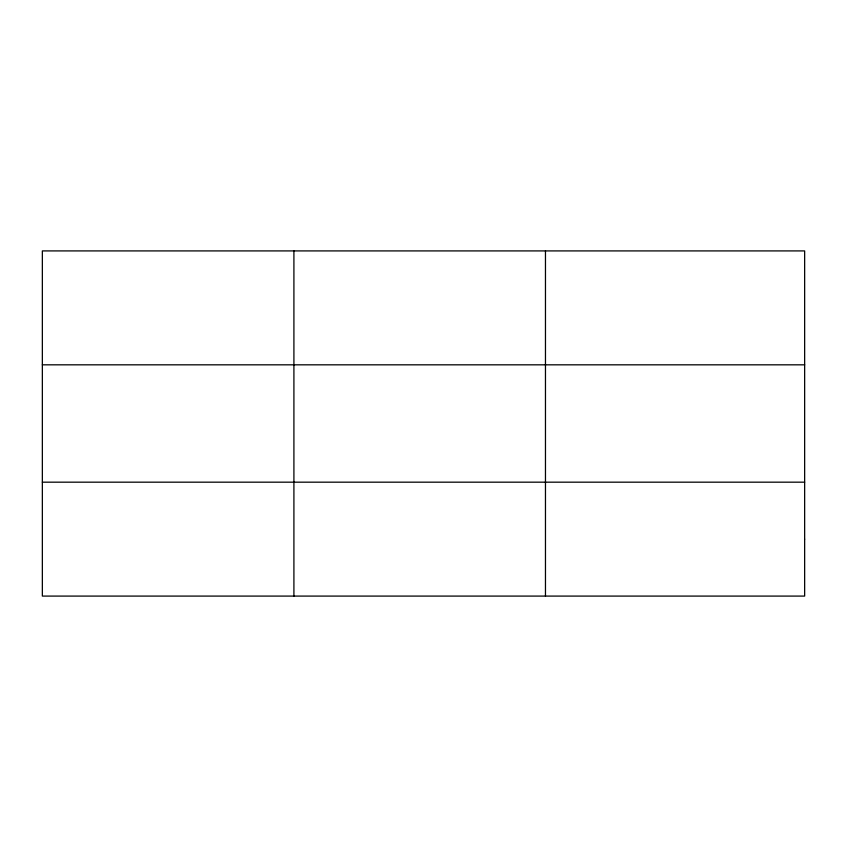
<?xml version="1.0" encoding="UTF-8"?>
<svg xmlns="http://www.w3.org/2000/svg" width="847" height="847" viewBox="0 0 847 847"><rect width="100%" height="100%" fill="white"/><g stroke="black" fill="none" stroke-linecap="round" stroke-linejoin="round"><path stroke-width="1.27" d="M293.909 596.087L293.909 250.913M545.468 596.087L545.468 250.913M42.35 364.824L804.65 364.824M42.35 482.176L804.65 482.176M804.65 539.137L804.65 596.087L42.35 596.087L42.35 250.913L804.65 250.913L804.65 539.137"/></g></svg>
